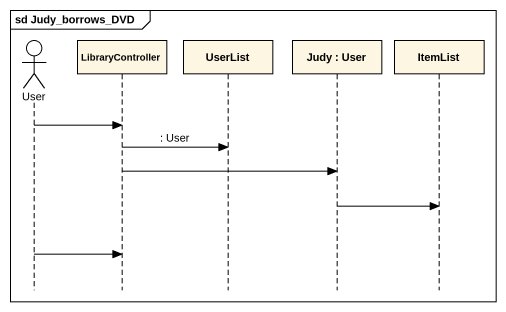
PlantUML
@startuml
mainframe sd Judy_borrows_DVD
hide footbox
actor User
participant LibraryController
participant UserList
participant "Judy : User" as Judy
participant ItemList

User -> LibraryController
LibraryController -> UserList : : User
LibraryController -> Judy
Judy -> ItemList
User -> LibraryController
@enduml
